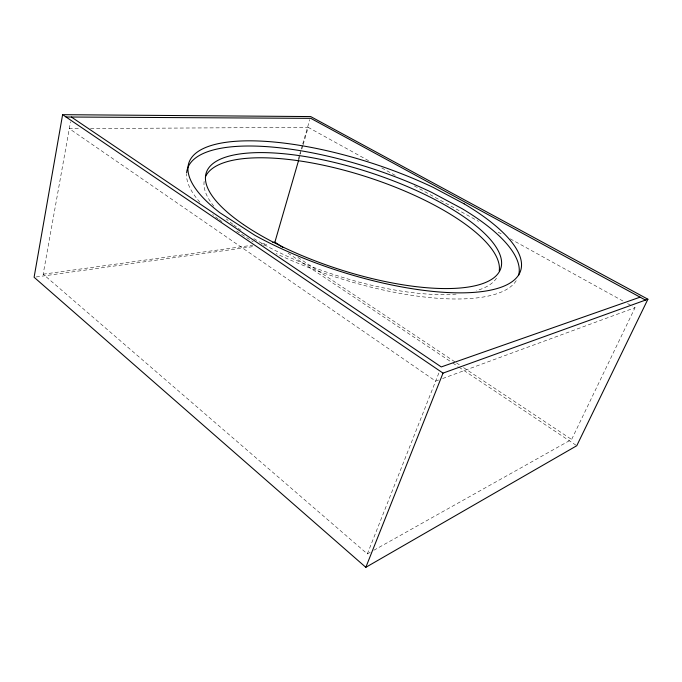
<?xml version="1.0" encoding="UTF-8"?>
<svg xmlns="http://www.w3.org/2000/svg" width="682" height="682" viewBox="0 0 682 682"><rect width="100%" height="100%" fill="white"/><g stroke="black" fill="none" stroke-linecap="round" stroke-linejoin="round"><path stroke-width="0.51" stroke-dasharray="3.41 2.56" d="M370.138 552.335L367.351 553.903L43.154 274.198L70.519 121.873M298.307 159.281L299.483 155.215M299.782 154.2L300.958 150.134M301.248 149.111L302.433 145.044M302.723 144.03L309.79 119.623M298.759 159.861L300.822 152.751M301.998 148.685L302.876 145.641M303.175 144.627L308.179 127.355L369.644 161.267M367.351 553.903L439.012 372.602M373.855 550.255L571.618 439.472L635.036 307.676L632.24 306.133M438.637 380.01L435.653 381.11L69.3 128.651L79.913 128.591M442.627 378.544L635.036 307.676M36.206 276.96L254.923 246.338M263.337 245.162L268.597 244.42M43.154 274.198L252.783 245.188M261.206 244.028L266.474 243.295M90.536 128.54L308.179 127.355M381.75 167.942L395.713 175.649M414.341 185.922L478.594 221.369M498.15 232.161L502.804 234.727M510.255 238.836L622.93 300.992M627.585 303.567L631.31 305.621M219.118 219.647L222.639 221.931M236.654 231.07L253.193 241.837M297.932 257.446L455.585 362.304M456.471 362.892L460.018 365.245M463.555 367.607L571.618 439.472M288.026 253.141L451.876 362.432M452.763 363.02L458.074 366.566M458.96 367.155L575.872 445.133M496.47 278.213A154.422 51.542 18 0 1 476.471 290.643M456.096 294.104A154.422 51.542 18 0 1 252.067 237.541M241.002 230.286A154.422 51.542 18 0 1 237.259 227.609M236.356 226.935A154.422 51.542 18 0 1 233.696 224.932M232.826 224.259A154.422 51.542 18 0 1 226.356 218.939M213.824 206.194A154.422 51.542 18 0 1 204.361 180.227M516.214 280.703A173.944 57.228 18 0 1 276.108 253.585M218.24 219.067A173.944 57.228 18 0 1 212.741 214.6M199.894 202.17A173.944 57.228 18 0 1 186.536 174.004"/><path stroke-width="1.02" d="M62.616 114.678L34.1 277.259L365.833 567.322L576.759 445.73L647.9 299.219L310.677 116.571L62.616 114.678L443.027 373.114L647.9 299.219M272.791 242.425L274.897 242.127L298.46 160.875M365.833 567.322L443.027 373.114M640.091 297.164L441.254 366.933L71.388 117.031M66.035 116.997L310.796 118.344L645.479 300.089M274.897 242.127L282.877 247.43M205.555 176.612A154.422 51.542 18 0 1 366.072 176.664A154.422 51.542 18 0 1 499.25 270.899M186.604 172.947A173.944 57.228 18 0 1 431.408 192.247L462.294 208.769A173.944 57.228 18 0 1 518.533 275.571M464.144 203.841L433.147 187.388A174.422 56.367 18 0 0 228.828 141.941A174.422 56.367 18 0 0 219.885 212.724L254.991 235.375A174.422 56.367 18 0 0 484.621 291.205A174.422 56.367 18 0 0 464.144 203.841M243.491 224.583A154.848 50.792 18 0 0 494.382 277.361A154.848 50.792 18 0 0 322.671 159.801A154.848 50.792 18 0 0 243.491 224.583"/></g></svg>
